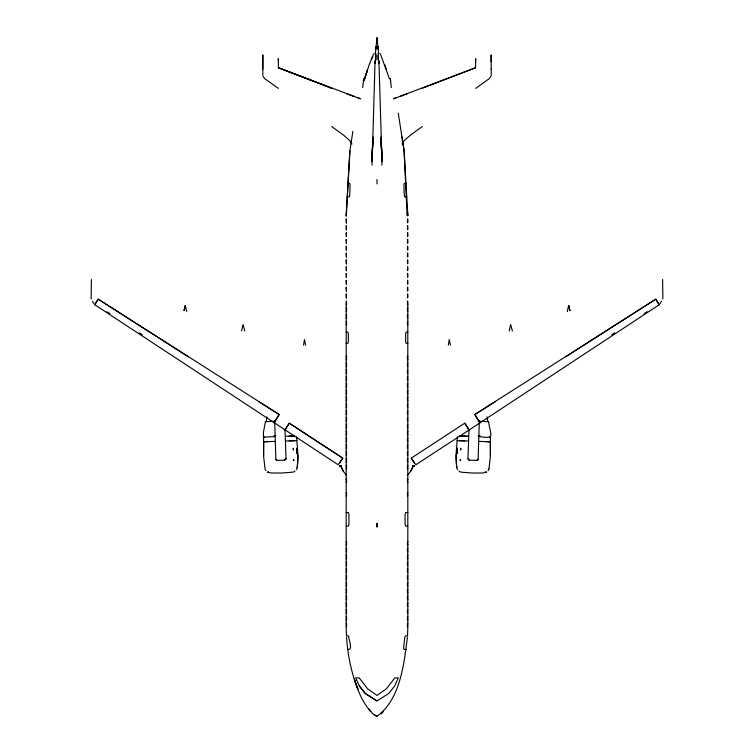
<?xml version="1.0" encoding="UTF-8"?>
<svg xmlns="http://www.w3.org/2000/svg" width="754" height="754" viewBox="0 0 754 754"><rect width="100%" height="100%" fill="white"/><g stroke="black" fill="none" stroke-linecap="round" stroke-linejoin="round"><path stroke-width="1.13" d="M262.76 69.208L262.835 54.891L262.854 74.787M274.682 420.562L275.86 459.29L277.255 460.411L284.71 460.157L286.039 458.724L284.71 460.157M491.212 74.712L491.24 69.208M491.146 61.753L491.165 54.891L491.146 69.274M265.908 470.684L265.069 469.12L263.598 456.066L263.664 441.769L274.644 441.401M396.302 97.794L393.531 98.793L475.586 67.756L475.661 58.605L475.68 60.876M278.32 60.857L278.339 58.605L278.414 67.737L360.469 98.802L357.698 97.794M293.212 449.855L293.231 448.244L293.353 449.827M372.052 165.051L375.096 60.358M375.878 54.561L375.756 60.188L375.878 54.722M377.198 525.708L377.245 526.264L376.991 523.38L376.755 524.19M372.759 139.575L372.174 157.511L372.834 137.699L372.108 161.573L372.278 155.861M468.997 429.224L467.961 458.941L469.29 460.157L476.745 460.411L478.14 459.29L479.318 420.562M372.269 153.439L372.862 136.974M375.134 61.14L375.049 63.383L375.115 61.649M346.199 308.612C346.699 305.134 346.717 314.182 346.199 310.695M346.199 315.436C346.699 311.958 346.717 321.006 346.199 317.509M346.199 322.25C346.699 318.772 346.717 327.82 346.199 324.333M346.199 356.962C346.699 353.485 346.717 362.533 346.199 359.045M346.199 363.786C346.699 360.308 346.717 369.356 346.199 365.86M346.199 370.6C346.699 367.123 346.717 376.171 346.199 372.683M346.199 377.424C346.699 373.946 346.717 382.994 346.199 379.498M346.199 384.238C346.699 380.761 346.717 389.809 346.199 386.321M346.199 391.062C346.699 387.575 346.717 396.632 346.199 393.136M346.199 397.876C346.699 394.399 346.717 403.447 346.199 399.959M346.199 404.691C346.699 401.213 346.717 410.261 346.199 406.774M346.199 411.514C346.699 408.037 346.717 417.085 346.199 413.588M346.199 418.329C346.699 414.851 346.717 423.899 346.199 420.412M346.199 425.152C346.699 421.674 346.717 430.723 346.199 427.226M346.199 431.967C346.699 428.489 346.717 437.537 346.199 434.05M346.199 438.79C346.699 435.312 346.717 444.36 346.199 440.864M346.199 445.605C346.699 442.127 346.717 451.175 346.199 447.688M346.199 452.428C346.699 448.95 346.717 457.998 346.199 454.502M346.199 459.243C346.699 455.765 346.717 464.813 346.199 461.325M346.199 466.066C346.699 462.579 346.717 471.636 346.199 468.14M346.199 479.695C346.699 476.217 346.717 485.265 346.199 481.778M346.199 493.333C346.699 489.855 346.717 498.903 346.199 495.416M346.199 542.305C346.699 538.827 346.717 547.875 346.199 544.388M346.199 549.129C346.699 545.642 346.717 554.699 346.199 551.202M346.199 555.943C346.699 552.465 346.717 561.513 346.199 558.026M346.199 562.767C346.699 559.279 346.717 568.327 346.199 564.84M346.199 569.581C346.699 566.103 346.717 575.151 346.199 571.664M346.199 576.395C346.699 572.917 346.717 581.965 346.199 578.478M346.199 583.219C346.699 579.741 346.717 588.789 346.199 585.293M346.199 590.033C346.699 586.555 346.717 595.603 346.199 592.116M346.199 596.857C346.699 593.379 346.717 602.427 346.199 598.93M346.199 603.671C346.699 600.193 346.717 609.241 346.199 605.754M346.199 610.495C346.699 607.017 346.717 616.065 346.199 612.568M346.199 617.309C346.699 613.831 346.717 622.879 346.199 619.392M346.199 624.133C346.699 620.655 346.717 629.703 346.199 626.206M407.801 303.871C407.301 307.359 407.283 298.301 407.801 301.798L407.82 626.225M407.801 310.695C407.301 314.173 407.283 305.125 407.801 308.612M407.801 317.509C407.301 320.987 407.283 311.939 407.801 315.436M407.801 324.333C407.301 327.811 407.283 318.763 407.801 322.25M407.801 359.045C407.301 362.523 407.283 353.475 407.801 356.962M407.801 365.86C407.301 369.337 407.283 360.289 407.801 363.786M407.801 372.683C407.301 376.161 407.283 367.113 407.801 370.6M407.801 379.498C407.301 382.975 407.283 373.927 407.801 377.424M407.801 386.321C407.301 389.799 407.283 380.751 407.801 384.238M407.801 393.136C407.301 396.613 407.283 387.565 407.801 391.062M407.801 399.959C407.301 403.437 407.283 394.389 407.801 397.876M407.801 406.774C407.301 410.251 407.283 401.203 407.801 404.691M407.801 413.588C407.301 417.075 407.283 408.027 407.801 411.514M407.801 420.412C407.301 423.889 407.283 414.841 407.801 418.329M407.801 427.226C407.301 430.713 407.283 421.656 407.801 425.152M407.801 434.05C407.301 437.527 407.283 428.479 407.801 431.967M407.801 440.864C407.301 444.342 407.283 435.294 407.801 438.79M407.801 447.688C407.301 451.165 407.283 442.117 407.801 445.605M407.801 454.502C407.301 457.98 407.283 448.932 407.801 452.428M407.801 461.325C407.301 464.803 407.283 455.755 407.801 459.243M407.801 468.14C407.301 471.618 407.283 462.57 407.801 466.066M407.801 481.778C407.301 485.256 407.283 476.208 407.801 479.695M407.801 495.416C407.301 498.894 407.283 489.846 407.801 493.333M407.801 544.388C407.301 547.866 407.283 538.818 407.801 542.305M407.801 551.202C407.301 554.68 407.283 545.632 407.801 549.129M407.801 558.026C407.301 561.504 407.283 552.456 407.801 555.943M407.801 564.84C407.301 568.318 407.283 559.27 407.801 562.767M407.801 571.664C407.301 575.142 407.283 566.094 407.801 569.581M407.801 578.478C407.301 581.956 407.283 572.908 407.801 576.395M407.801 585.293C407.301 588.78 407.283 579.722 407.801 583.219M407.801 592.116C407.301 595.594 407.283 586.546 407.801 590.033M407.801 598.93C407.301 602.408 407.283 593.36 407.801 596.857M407.801 605.754C407.301 609.232 407.283 600.184 407.801 603.671M407.801 612.568C407.301 616.046 407.283 606.998 407.801 610.495M407.801 619.392C407.301 622.87 407.283 613.822 407.801 617.309M407.801 626.206C407.301 629.684 407.283 620.636 407.801 624.133M296.624 436.82C297.133 447.669 299.244 458.998 296.624 469.61M297.34 467.744L297.905 454.879M296.784 453.493L296.85 452.051L296.784 453.286M346.567 212.204L346.237 216.181L349.894 150.753L352.881 131.347M346.18 215.333L349.894 150.753M407.443 637.29C403.861 664.086 400.581 699.062 376.991 716.3L372.759 713.727L368.583 708.807L370.516 711.258C362.448 702.181 357.858 690.692 354.361 679.213L357.952 689.071C351.147 672.634 347.783 654.981 346.557 637.29M662.87 298.961L662.615 279.555M457.376 469.61C454.756 458.998 456.867 447.669 457.376 436.82M460.647 449.827L460.769 448.244L460.788 449.855M407.358 475.52L410.742 471.175L412.73 466.669L413.899 465.736L414.549 466.368L414.295 465.501M488.092 470.684L488.95 468.865M375.351 53.836L376.991 37.766L378.649 53.836M362.674 87.653L363.701 78.454M488.931 469.12L490.402 456.066L490.402 437.009M91.385 279.555L91.13 298.961M460.553 459.356L460.345 460.694L459.902 460.223M273.768 421.354L265.446 421.637L263.438 432.315L263.438 437.075L274.484 436.679M266.313 421.363L266.944 416.868M448.357 345.153L449.233 339.554L450.449 345.153M303.551 345.153L304.446 339.554L305.643 345.153M184.174 310.601L185.38 305.596L186.719 311.6M241.6 331.006L243.024 324.531L244.777 331.006M509.223 331.006L510.646 324.531L512.4 331.006M183.995 310.601L185.107 305.596M567.281 311.6L568.62 305.596L570.005 310.601M377.198 525.811L376.991 526.565L376.755 524.284M364.644 78.623L367.415 70.047L363.984 80.81L369.215 64.674L373.598 53.911M410.742 471.175L413.852 465.642M491.193 75.768L489.459 78.52L475.68 88.378M95.145 304.079L94.797 304.729L338.169 464.775L342.768 458.168L289.263 423.183L284.899 430.006L285.643 429.205M339.705 465.501L339.451 466.368L340.101 465.736L341.27 466.669L343.258 471.175L346.642 475.52M371.288 59.302L372.881 56.597M402.033 144.071L404.408 140.385L410.383 135.183L422.315 126.54M660.184 303.419L661.522 301.393M339.545 462.956L342.768 458.14L289.263 423.183L284.899 430.006L285.625 429.205M294.098 460.223L293.655 460.694L293.447 459.356M458.988 470.986L459.742 471.853L462.777 472.324L472.626 473.041L482.532 472.994L486.669 472.249L485.614 471.646M464.737 423.183L469.101 430.006L415.831 464.775L411.232 458.168L464.737 423.183L469.101 430.006L659.203 304.729L658.855 304.079M565.67 356.831L655.791 299.168L659.184 304.729L655.791 299.168L474.822 414.521L479.912 422.787L474.822 414.521L495.614 401.467M611.711 334.767L614.661 332.844M644.123 313.664L647.083 311.751M376.991 700.909L388.668 693.557L394.691 685.942L398.291 677.855L394.832 677.884L386.284 688.883L376.991 695.442L367.716 688.883L359.168 677.884L355.709 677.855L359.309 685.942L365.332 693.576L376.991 700.909L365.332 693.557L359.309 685.942M412.777 465.897L413.362 465.595M412.447 466.038L413.286 465.642M422.108 88.331L475.586 67.756M268.386 471.646L267.331 472.249L271.468 472.994L281.374 473.041L291.223 472.324L294.258 471.853L295.012 470.986M399.988 96.437L407.367 93.75M264.277 437.028L263.438 437.056M296.897 440.628L285.851 441.005M289.121 436.17L294.399 435.982L285.691 436.283M273.947 435.642L275.907 435.586M294.588 440.694L289.31 440.883M265.908 441.703L268.132 441.637M265.446 421.637L266.662 421.618M374.889 53.515L375.963 53.515M378.037 53.515L379.111 53.515M348.018 183.42L349.771 183.42L350.11 185.277L349.733 195.088L349.243 196.945L347.245 196.945M405.982 183.42L404.229 183.42L403.89 185.277L404.267 195.088L404.757 196.945L406.755 196.945M346.18 332.099L347.886 332.099L348.339 333.645L348.339 341.779L347.886 343.324L346.18 343.324M407.82 332.099L406.114 332.099L405.661 333.645L405.661 341.779L406.114 343.324L407.82 343.324M480.232 421.354L488.554 421.637C490.807 436.698 495.208 438.724 479.516 436.679M490.562 437.075L489.77 437.028M457.103 440.628L468.149 441.005M346.18 512.569L348.386 512.569L348.932 514.435L348.932 524.237L348.386 526.094L346.18 526.094M407.82 512.569L405.614 512.569L405.068 514.435L405.068 524.237L405.614 526.094L407.82 526.094M347.839 649.448C353.579 650.551 348.367 639.081 348.668 635.924L346.482 635.924L346.18 627.62M406.161 649.448L403.956 649.448L403.663 647.592L404.691 637.79L405.322 635.924L407.518 635.924L407.82 627.62M487.338 421.618L488.554 421.637M485.868 441.637L490.402 441.769L479.356 441.401M478.093 435.586L480.053 435.642M464.69 440.883L459.412 440.694M489.61 441.75L490.402 441.797L490.402 456.066M346.633 93.75L354.012 96.437M340.714 465.642L341.553 466.038M374.21 714.971L376.991 716.3M340.638 465.595L341.223 465.897M258.386 401.467L279.178 414.521L274.088 422.787L279.178 414.521L98.209 299.168L94.816 304.729L98.209 299.168L188.33 356.831M106.917 311.751L109.877 313.664M139.339 332.844L142.289 334.767M278.32 88.378L264.541 78.52L262.807 75.768M331.685 126.54L343.617 135.183L349.592 140.385L351.967 144.071M468.357 429.205L469.101 430.006L468.375 429.205M340.148 465.642L343.258 471.175M411.232 458.14L414.455 462.956M92.478 301.393L93.816 303.419M389.394 78.727L380.402 53.911M384.785 64.674L386.585 70.047M568.893 305.596L569.826 310.601M398.244 113.091L404.106 150.753L407.82 215.333M401.995 137.058L404.106 150.753L407.113 215.333M487.056 416.868L487.687 421.363M390.6 80.744L390.299 78.454L391.326 87.662M457.216 453.286L457.15 452.051L457.216 453.493M456.095 454.879L456.66 467.744M346.199 303.871C346.699 307.359 346.717 298.301 346.199 301.798L346.18 626.225M378.866 61.14L378.951 63.383L378.885 61.649M381.241 139.575L381.166 137.699L381.892 161.573L381.241 139.575L381.486 148.84M286.039 458.941L285.003 429.224M381.826 157.511L381.138 136.974L381.948 165.051M378.904 60.358L381.731 153.439M378.122 54.561L378.244 60.188L378.14 55.692M478.14 459.29L476.745 460.411M469.29 460.157L467.961 458.941M376.991 37.7L376.991 40.81M376.991 179.556L376.991 183.919M376.991 523.38L376.991 527.206M277.255 460.411L275.86 459.29M263.598 437.009L263.598 456.066M376.058 46.55L376.001 48.869L376.058 46.55M457.263 448.291L457.15 452.193L457.263 448.291M346.237 219.028L346.397 223.005L346.237 219.028M346.237 225.842L346.397 229.819L346.237 225.842M346.237 232.666L346.397 236.643L346.237 232.666M346.237 239.48L346.397 243.457L346.237 239.48M346.237 246.294L346.397 250.271L346.237 246.294M346.237 253.118L346.397 257.095L346.237 253.118M346.237 259.932L346.397 263.909L346.237 259.932M346.237 266.756L346.397 270.733L346.237 266.756M346.237 273.57L346.397 277.547L346.237 273.57M346.237 280.394L346.397 284.371L346.237 280.394M346.237 287.208L346.397 291.185L346.237 287.208M346.237 294.032L346.397 298.009L346.237 294.032M407.801 215.333C407.009 218.66 407.414 206.502 407.801 215.333M407.801 222.053C407.037 226.257 407.744 213.014 407.801 222.053M407.801 228.867C407.037 233.071 407.744 219.829 407.801 228.867M407.801 235.691C407.037 239.895 407.744 226.643 407.801 235.691M407.801 242.505C407.037 246.709 407.744 233.467 407.801 242.505M407.801 249.329C407.037 253.532 407.744 240.281 407.801 249.329M407.801 256.143C407.037 260.347 407.744 247.105 407.801 256.143M407.801 262.967C407.037 267.17 407.744 253.919 407.801 262.967M407.801 269.781C407.037 273.985 407.744 260.743 407.801 269.781M407.801 276.605C407.037 280.808 407.744 267.557 407.801 276.605M407.801 283.419C407.037 287.623 407.744 274.381 407.801 283.419M407.801 290.243C407.037 294.437 407.744 281.195 407.801 290.243M407.801 297.057C407.037 301.261 407.744 288.019 407.801 297.057M383.484 711.258L381.241 713.727L383.484 711.258M263.664 441.769L264.39 441.75L263.664 441.769M464.85 436.17L459.572 435.982L468.309 436.283L464.879 436.17M331.892 88.331L278.414 67.756L331.892 88.331M296.765 449.29L296.737 448.291L296.85 452.193L296.765 449.29M377.999 48.869L377.942 46.55L377.999 48.869"/></g></svg>
